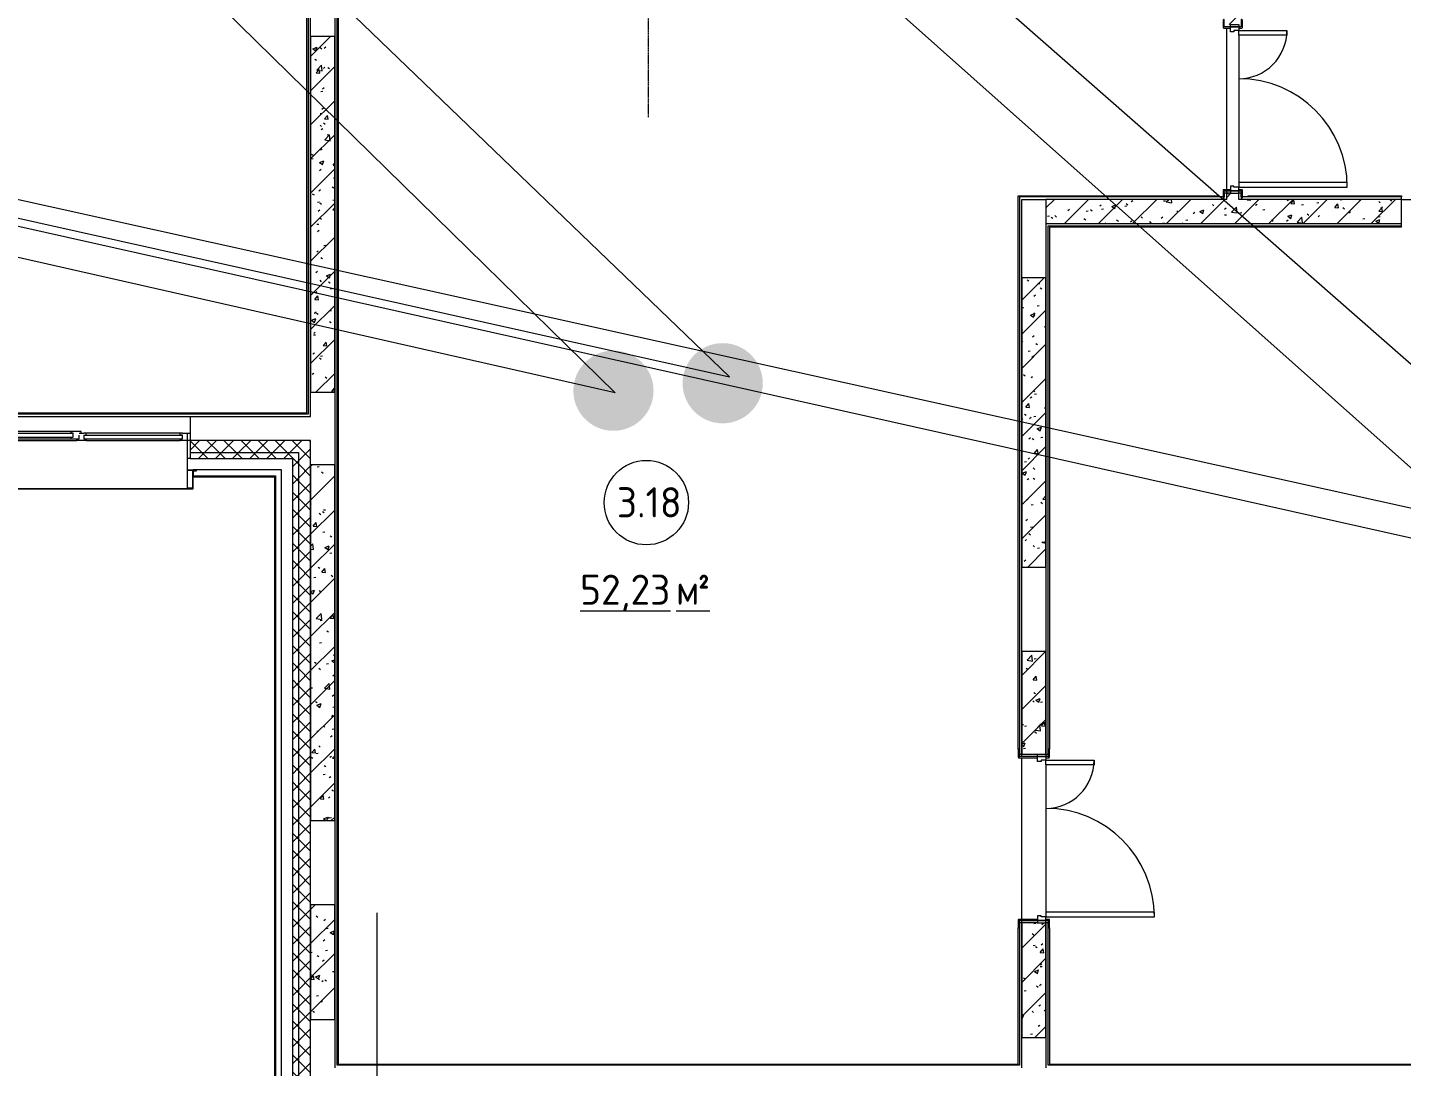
# Model space of a CAD drawing. Header units: millimetres. Extents: x -584918 to 2941280, y 3000189 to 4229862.
# Drawn here: x 202286 to 213684, y 4001852 to 4010467 of the extents above; entities that cross this region are included whole.
import ezdxf

# ---------------------------------------------------------------- set-up
doc = ezdxf.new("R2010")
doc.units = ezdxf.units.MM
doc.linetypes.add('ASVP_Невидимые', pattern=[5, 3, -2])
doc.linetypes.add('ASVP_Осевая', pattern=[14, 10, -2, 0, -2])
for name, color, linetype, lineweight in [('_ Окна', 7, 'Continuous', 0), ('Двери', 7, 'Continuous', 0), ('Линии', 7, 'Continuous', 0), ('Марки помещений', 7, 'Continuous', 0), ('Обобщенные модели', 7, 'Continuous', 0), ('Окна', 7, 'Continuous', 0), ('Перекрытие', 7, 'Continuous', 0), ('Стены внутренние', 7, 'Continuous', 0), ('Стены наружные', 7, 'Continuous', 0), ('Стены несущие', 7, 'Continuous', 0), ('Стены отделка', 7, 'Continuous', 0), ('Стены перегородки', 7, 'Continuous', 0), ('Стены штриховка', 7, 'Continuous', 0), ('экспертиза ДУ', 1, 'Continuous', 0), ('экспертиза ДУ пояснения', 6, 'Continuous', 0)]:
    doc.layers.add(name, color=color, linetype=linetype, lineweight=lineweight)
doc.styles.add('GOST Common_2', font='', dxfattribs={"height": 500})
doc.styles.add('GOST Common_3', font='', dxfattribs={"width": 0.9, "height": 500})
doc.styles.get('GOST Common_2').set_extended_font_data('GOST Common')
doc.styles.get('GOST Common_3').set_extended_font_data('GOST Common')
pattern_1 = [(45, (188753.27, 4005092.92), (-141.4214, 141.4214), [])]
pattern_2 = [(50, (188753.27, 4005092.92), (364.368, -31.8783), [38.1, -419.1]), (355, (188753.27, 4005092.9), (-70.486, 382.1133), [30.48, -335.28]), (100.451, (188783.63, 4005090.26), (293.885, 350.2334), [32.38, -356.18]), (46.184, (188753.27, 4005194.5), (542.1585, -84.086), [57.15, -628.65]), (96.636, (188798.45, 4005187.5), (474.805, 494.855), [48.57, -534.27]), (351.184, (188753.27, 4005194.5), (474.81, 494.85), [45.72, -502.92]), (21, (188804.07, 4005169.12), (303.2285, -204.5305), [38.1, -419.1]), (326, (188804.07, 4005169.1), (123.604, 368.376), [30.48, -335.28]), (71.451, (188829.33, 4005152.07), (426.834, 163.8427), [32.38, -356.18]), (37.5, (188753.27, 4005092.92), (6.17665, 169.11015), [16.764, -314.452, 16.764, -323.596, -336.55]), (37.5, (188753.27, 4005092.92), (6.17665, 169.11015), [-671.576, 16.764, -319.786]), (7.5, (188753.27, 4005092.92), (133.6389, 200.3615), [16.764, -177.292, 16.764, -306.832, -128.27]), (7.5, (188753.27, 4005092.92), (133.6389, 200.3615), [-517.652, 16.764, -111.506]), (327.5, (188639.98, 4005092.92), (271.1818, -11.45836), [16.764, -110.236, 16.764, -379.476, -525.78]), (327.5, (188639.98, 4005092.92), (271.1818, -11.45836), [-523.24, 16.764, -509.016]), (317.5, (188589.18, 4005092.92), (296.2585, 50.8528), [16.764, -148.336, 16.764, -246.38, -373.38]), (317.5, (188589.18, 4005092.92), (296.2585, 50.8528), [-428.244, 16.764, -356.616])]
pattern_3 = [(45, (188753.27, 4005092.92), (-70.7107, 70.7107), []), (135, (188753.27, 4005092.92), (-70.7107, -70.7107), [])]

# ---------------------------------------------------------------- blocks, each defined once
blk = doc.blocks.new('ASVP_ДверьДеревянная_2 полотна - Межкомнатная 1300х2000h_полотна_ Г Л _1220 в свету_-7189999-АР Этаж 03')
at = {"layer": 'Двери', "lineweight": 18}
for p, q in [((650, 1000), (610, 1000)), ((610, 1000), (610, 100)), ((650, 100), (650, 1000)), ((-650, 500), (-610, 500)), ((-650, 100), (-650, 500)), ((-610, 500), (-610, 100)), ((-680, 100), (-650, 100)), ((-680, 30), (-680, 100)), ((-640, 30), (-680, 30)), ((-610, 100), (-650, 100)), ((-650, 100), (-650, 60)), ((-650, 60), (-640, 60)), ((-640, 60), (-640, 30)), ((610, 100), (650, 100)), ((650, 60), (640, 60)), ((640, 60), (640, 30)), ((640, 30), (680, 30)), ((680, 100), (650, 100)), ((650, 100), (650, 60)), ((680, 30), (680, 100))]:
    blk.add_line(p, q, dxfattribs=at)
at = {"layer": 'Двери', "linetype": 'ASVP_Невидимые', "lineweight": 18}
for p, q in [((-700, 100), (-680, 100)), ((-700, 30), (-700, 100)), ((-680, 30), (-700, 30)), ((-680, 100), (-680, 30)), ((700, 100), (680, 100)), ((680, 100), (680, 30)), ((680, 30), (700, 30)), ((700, 30), (700, 100))]:
    blk.add_line(p, q, dxfattribs=at)
at = {"layer": 'Двери'}
for centre, radius, start, end in [((650, 100), 900, 90, 180), ((-650, 100), 400, 360, 90)]:
    blk.add_arc(centre, radius, start, end, dxfattribs=at)
blk = doc.blocks.new('ASVP_НАЛИЧНИК МДФ_Двери - Наличник дверной МДФ-7405303-АР Этаж 03')
at = {"layer": 'Обобщенные модели'}
for p, q in [((-680, 150), (-680, -1)), ((-670, -5), (-670, 150)), ((670, 150), (670, -5)), ((680, -1), (680, 150)), ((-681, 0), (-740, 0)), ((-740, 0), (-740, -5)), ((-681, -1), (-681, 0)), ((740, 0), (681, 0)), ((681, 0), (681, -1)), ((740, -5), (740, 0)), ((-735, -10), (-675, -10)), ((-680, -1), (-681, -1)), ((675, -10), (735, -10)), ((681, -1), (680, -1))]:
    blk.add_line(p, q, dxfattribs=at)
for centre, start, end in [((-735, -5), 180, 270), ((-675, -5), 270, 360), ((675, -5), 180, 270), ((735, -5), 270, 360)]:
    blk.add_arc(centre, 5, start, end, dxfattribs=at)
blk = doc.blocks.new('ASVP_НАЛИЧНИК МДФ_Двери - Наличник дверной МДФ-7488626-АР Этаж 03')
at = {"layer": 'Обобщенные модели'}
for p, q in [((-681, 0), (-740, 0)), ((-740, 0), (-740, -5)), ((-681, -1), (-681, 0)), ((-680, 20), (-680, -1)), ((-670, -5), (-670, 20)), ((670, 20), (670, -5)), ((680, -1), (680, 20)), ((740, 0), (681, 0)), ((681, 0), (681, -1)), ((740, -5), (740, 0)), ((-735, -10), (-675, -10)), ((-680, -1), (-681, -1)), ((675, -10), (735, -10)), ((681, -1), (680, -1))]:
    blk.add_line(p, q, dxfattribs=at)
for centre, start, end in [((-735, -5), 180, 270), ((-675, -5), 270, 360), ((675, -5), 180, 270), ((735, -5), 270, 360)]:
    blk.add_arc(centre, 5, start, end, dxfattribs=at)
blk = doc.blocks.new('ASVP_ДверьДеревянная_2 полотна - Межкомнатная 1300х2000h_полотна_ Г Л _1220 в свету_-7531502-АР Этаж 03')
at = {"layer": 'Двери', "lineweight": 18}
for p, q in [((650, 950), (610, 950)), ((610, 950), (610, 50)), ((650, 50), (650, 950)), ((-650, 450), (-610, 450)), ((-650, 50), (-650, 450)), ((-610, 450), (-610, 50)), ((-680, 50), (-650, 50)), ((-680, -20), (-680, 50)), ((-610, 50), (-650, 50)), ((-650, 50), (-650, 10)), ((-650, 10), (-640, 10)), ((-640, 10), (-640, -20)), ((610, 50), (650, 50)), ((650, 10), (640, 10)), ((640, 10), (640, -20)), ((680, 50), (650, 50)), ((650, 50), (650, 10)), ((680, -20), (680, 50)), ((-640, -20), (-680, -20)), ((640, -20), (680, -20))]:
    blk.add_line(p, q, dxfattribs=at)
at = {"layer": 'Двери', "linetype": 'ASVP_Невидимые', "lineweight": 18}
for p, q in [((-700, 50), (-680, 50)), ((-700, -20), (-700, 50)), ((-680, 50), (-680, -20)), ((700, 50), (680, 50)), ((680, 50), (680, -20)), ((700, -20), (700, 50)), ((-680, -20), (-700, -20)), ((680, -20), (700, -20))]:
    blk.add_line(p, q, dxfattribs=at)
at = {"layer": 'Двери'}
for centre, radius, start, end in [((650, 50), 900, 90, 180), ((-650, 50), 400, 360, 90)]:
    blk.add_arc(centre, radius, start, end, dxfattribs=at)
blk = doc.blocks.new('ASVP_НАЛИЧНИК МДФ_Двери - Наличник дверной МДФ-7523534-АР Этаж 03')
at = {"layer": 'Обобщенные модели'}
for p, q in [((-681, 0), (-740, 0)), ((-740, 0), (-740, -5)), ((-681, -1), (-681, 0)), ((-680, 50), (-680, -1)), ((-670, -5), (-670, 50)), ((670, 50), (670, -5)), ((680, -1), (680, 50)), ((740, 0), (681, 0)), ((681, 0), (681, -1)), ((740, -5), (740, 0)), ((-735, -10), (-675, -10)), ((-680, -1), (-681, -1)), ((675, -10), (735, -10)), ((681, -1), (680, -1))]:
    blk.add_line(p, q, dxfattribs=at)
for centre, start, end in [((-735, -5), 180, 270), ((-675, -5), 270, 360), ((675, -5), 180, 270), ((735, -5), 270, 360)]:
    blk.add_arc(centre, 5, start, end, dxfattribs=at)
blk = doc.blocks.new('ASVP_НАЛИЧНИК МДФ_Двери - Наличник дверной МДФ-V11-АР Этаж 03')
at = {"layer": 'Обобщенные модели'}
for p, q in [((-681, 0), (-740, 0)), ((-740, 0), (-740, -5)), ((-681, -1), (-681, 0)), ((-680, 20), (-680, -1)), ((-670, -5), (-670, 20)), ((670, 20), (670, -5)), ((680, -1), (680, 20)), ((740, 0), (681, 0)), ((681, 0), (681, -1)), ((740, -5), (740, 0)), ((-735, -10), (-675, -10)), ((-680, -1), (-681, -1)), ((675, -10), (735, -10)), ((681, -1), (680, -1))]:
    blk.add_line(p, q, dxfattribs=at)
for centre, start, end in [((-735, -5), 180, 270), ((-675, -5), 270, 360), ((675, -5), 180, 270), ((735, -5), 270, 360)]:
    blk.add_arc(centre, 5, start, end, dxfattribs=at)
blk = doc.blocks.new('Окно_ПВХ_2Створки_1Фрамуга-верх - ОП_2100_h_х1750_2ст1фр-7975844-АР Этаж 03')
at = {"layer": '_ Окна'}
for p, q in [((-900, -40), (-837, -40)), ((-900, -100), (-900, -40)), ((-819, -100), (-900, -100)), ((-875, -40), (-875, -100)), ((-855, -26), (-855, -40)), ((-770, -26), (-855, -26)), ((-837, -54), (-837, -86)), ((-837, -86), (-819, -86)), ((-819, -86), (-819, -100)), ((-770, -86), (-819, -86)), ((-788, -40), (-770, -40)), ((-788, -72), (-788, -40)), ((-788, -40), (-69, -40)), ((-770, -72), (-788, -72)), ((-788, -72), (-69, -72)), ((-770, -40), (-770, -26)), ((-770, -86), (-770, -72)), ((-2, -26), (-87, -26)), ((-87, -40), (-87, -26)), ((-69, -40), (-87, -40)), ((-87, -72), (-69, -72)), ((-87, -86), (-87, -72)), ((-87, -86), (-38, -86)), ((-69, -72), (-69, -40)), ((-38, -86), (-20, -86)), ((-38, -100), (-38, -86)), ((38, -100), (-38, -100)), ((-20, -40), (20, -40)), ((-20, -86), (-20, -54)), ((-2, -40), (-2, -26)), ((38, -40), (20, -40)), ((20, -54), (20, -86)), ((20, -54), (837, -54)), ((20, -54), (38, -54)), ((20, -86), (38, -86)), ((38, -54), (38, -40)), ((38, -86), (38, -100)), ((38, -86), (819, -86)), ((837, -40), (819, -40)), ((819, -54), (819, -40)), ((837, -54), (819, -54)), ((819, -86), (837, -86)), ((819, -100), (819, -86)), ((900, -100), (819, -100)), ((837, -40), (900, -40)), ((837, -86), (837, -54)), ((875, -40), (875, -100)), ((900, -40), (900, -100))]:
    blk.add_line(p, q, dxfattribs=at)
at = {"layer": 'Окна'}
for p, q in [((-794, 34), (-814, 34)), ((-814, 34), (-814, -26)), ((-794, -26), (-794, 34)), ((-819, -100), (-38, -100)), ((-87, -26), (-770, -26)), ((-770, -86), (-87, -86)), ((819, -40), (38, -40)), ((38, -100), (819, -100))]:
    blk.add_line(p, q, dxfattribs=at)
blk = doc.blocks.new('Откос с зашивкой _верх_низ_ - Откос-7920943-АР Этаж 03')
at = {"layer": 'Обобщенные модели'}
for p, q in [((-880, 300), (-880, -100)), ((-875, -100), (-875, 300)), ((875, 300), (875, -100)), ((880, -100), (880, 300)), ((-920, 55), (-955, 55)), ((-955, 55), (-955, 50)), ((-955, 50), (-925, 50)), ((-925, 50), (-925, -100)), ((-920, -95), (-920, 55)), ((-920, 55), (-880, 55)), ((880, 55), (920, 55)), ((955, 55), (920, 55)), ((920, 55), (920, -95)), ((925, -100), (925, 50)), ((925, 50), (955, 50)), ((955, 50), (955, 55)), ((-925, -100), (-875, -100)), ((-875, -95), (-920, -95)), ((-880, -100), (-875, -100)), ((-875, -100), (-875, -95)), ((-875, -100), (875, -100)), ((875, -100), (-875, -100)), ((920, -95), (875, -95)), ((875, -95), (875, -100)), ((875, -100), (880, -100)), ((875, -100), (925, -100))]:
    blk.add_line(p, q, dxfattribs=at)
blk = doc.blocks.new('ASVP_Марка_Помещение_ДваЗначения - Номер Площадь-685795-АР Этаж 03')
at = {"layer": 'Марки помещений'}
blk.add_circle((0, 0), 3.5, dxfattribs=at)

msp = doc.modelspace()

# ---------------------------------------------------------------- hatches: boundary and pattern name
at = {"layer": 'Стены внутренние'}
h = msp.add_hatch(dxfattribs=at)
h.set_pattern_fill('FP_4', color=256, style=0, pattern_type=2)
h.set_pattern_definition(pattern_1)
h.paths.add_polyline_path([(212334.165, 4009042.249), (212334.165, 4009092.249), (212234.165, 4009092.249), (212234.165, 4009042.249), (212239.271, 4009042.249)])
h.paths.add_polyline_path([(212234.165, 4010492.249), (212334.165, 4010492.249), (212334.165, 4010642.249), (212234.165, 4010641.092)])
h = msp.add_hatch(dxfattribs=at)
h.set_pattern_fill('FP_5', color=256, style=0, pattern_type=2)
h.set_pattern_definition(pattern_2)
h.paths.add_polyline_path([(212334.165, 4009042.249), (212334.165, 4009092.249), (212234.165, 4009092.249), (212234.165, 4009042.249), (212239.271, 4009042.249)])
h.paths.add_polyline_path([(212234.165, 4010492.249), (212334.165, 4010492.249), (212334.165, 4010642.249), (212234.165, 4010641.092)])
h = msp.add_hatch(dxfattribs=at)
h.set_pattern_fill('FP_4', color=256, style=0, pattern_type=2)
h.set_pattern_definition(pattern_1)
h.paths.add_polyline_path([(204834.165, 4007442.249), (204834.165, 4010392.249), (204634.165, 4010392.249), (204634.165, 4007442.249)])
h = msp.add_hatch(dxfattribs=at)
h.set_pattern_fill('FP_5', color=256, style=0, pattern_type=2)
h.set_pattern_definition(pattern_2)
h.paths.add_polyline_path([(204834.165, 4007442.249), (204834.165, 4010392.249), (204634.165, 4010392.249), (204634.165, 4007442.249)])
h = msp.add_hatch(dxfattribs=at)
h.set_pattern_fill('FP_4', color=256, style=0, pattern_type=2)
h.set_pattern_definition(pattern_1)
h.paths.add_polyline_path([(213684.165, 4008842.249), (213684.165, 4009042.249), (210734.165, 4009042.249), (210734.165, 4008842.249), (212720.426, 4008842.249)])
h = msp.add_hatch(dxfattribs=at)
h.set_pattern_fill('FP_5', color=256, style=0, pattern_type=2)
h.set_pattern_definition(pattern_2)
h.paths.add_polyline_path([(213684.165, 4008842.249), (213684.165, 4009042.249), (210734.165, 4009042.249), (210734.165, 4008842.249), (212720.426, 4008842.249)])
h = msp.add_hatch(dxfattribs=at)
h.set_pattern_fill('FP_4', color=256, style=0, pattern_type=2)
h.set_pattern_definition(pattern_1)
h.paths.add_polyline_path([(210534.165, 4005992.249), (210734.165, 4005992.249), (210734.165, 4008392.249), (210534.165, 4008392.249), (210534.165, 4007407.472)])
h = msp.add_hatch(dxfattribs=at)
h.set_pattern_fill('FP_5', color=256, style=0, pattern_type=2)
h.set_pattern_definition(pattern_2)
h.paths.add_polyline_path([(210534.165, 4005992.249), (210734.165, 4005992.249), (210734.165, 4008392.249), (210534.165, 4008392.249), (210534.165, 4007407.472)])
h = msp.add_hatch(dxfattribs=at)
h.set_pattern_fill('FP_4', color=256, style=0, pattern_type=2)
h.set_pattern_definition(pattern_1)
h.paths.add_polyline_path([(210534.165, 4002092.249), (210734.165, 4002092.249), (210734.165, 4003042.249), (210534.165, 4003042.249), (210534.165, 4002347.897)])
h.paths.add_polyline_path([(210734.165, 4004442.249), (210734.165, 4005292.249), (210534.165, 4005292.249), (210534.165, 4004442.249), (210664.165, 4004442.249)])
h = msp.add_hatch(dxfattribs=at)
h.set_pattern_fill('FP_5', color=256, style=0, pattern_type=2)
h.set_pattern_definition(pattern_2)
h.paths.add_polyline_path([(210534.165, 4002092.249), (210734.165, 4002092.249), (210734.165, 4003042.249), (210534.165, 4003042.249), (210534.165, 4002347.897)])
h.paths.add_polyline_path([(210734.165, 4004442.249), (210734.165, 4005292.249), (210534.165, 4005292.249), (210534.165, 4004442.249), (210664.165, 4004442.249)])
at = {"layer": 'Стены наружные'}
h = msp.add_hatch(dxfattribs=at)
h.set_pattern_fill('FP_1', color=256, style=0, pattern_type=2)
h.set_pattern_definition(pattern_3)
h.paths.add_polyline_path([(203659.165, 4006942.249), (204534.165, 4006942.249), (204534.165, 4007042.249), (203634.165, 4007042.249), (203634.165, 4006942.249), (203654.165, 4006942.249)])
h.paths.add_polyline_path([(198734.165, 4006942.249), (199434.165, 4006942.249), (199434.165, 4007042.249), (197884.165, 4007042.249), (197884.165, 4006942.249), (198285.781, 4006942.249)])
h.paths.add_polyline_path([(200659.165, 4006942.249), (201834.165, 4006942.249), (201834.165, 4007042.249), (200634.165, 4007042.249), (200634.165, 4006942.249), (200654.165, 4006942.249)])
h.paths.add_polyline_path([(195909.165, 4006942.249), (196884.165, 4006942.249), (196884.165, 4007042.249), (195884.165, 4007042.249), (195884.165, 4006942.249), (195904.165, 4006942.249)])
h.paths.add_polyline_path([(194684.165, 4006942.249), (194684.165, 4007042.249), (194084.165, 4007042.249), (194084.165, 4006942.249), (194664.165, 4006942.249)])
h.paths.add_polyline_path([(192284.165, 4006942.249), (192284.165, 4007042.249), (191134.165, 4007042.249), (191135.117, 4006942.249), (192264.165, 4006942.249)])
h = msp.add_hatch(dxfattribs=at)
h.set_pattern_fill('FP_1', color=256, style=0, pattern_type=2)
h.set_pattern_definition(pattern_3)
h.paths.add_polyline_path([(204634.165, 4001642.249), (204634.165, 4007042.249), (204534.165, 4007042.249), (204534.165, 4001642.249)])
h = msp.add_hatch(dxfattribs=at)
h.set_pattern_fill('FP_1', color=256, style=0, pattern_type=2)
h.set_pattern_definition(pattern_3)
h.paths.add_polyline_path([(204342.165, 4006892.249), (204484.165, 4006892.249), (204484.165, 4006942.249), (203634.165, 4006942.249), (203634.165, 4006892.249), (204334.165, 4006892.249)])
h.paths.add_polyline_path([(201834.165, 4006892.249), (201834.165, 4006942.249), (200634.165, 4006942.249), (200634.165, 4006892.249), (201814.165, 4006892.249)])
h.paths.add_polyline_path([(199434.165, 4006892.249), (199434.165, 4006942.249), (197884.165, 4006942.249), (197884.165, 4006892.249), (199414.165, 4006892.249)])
h.paths.add_polyline_path([(196884.165, 4006892.249), (196884.165, 4006942.249), (195884.165, 4006942.249), (195884.165, 4006892.249), (196361.161, 4006892.249)])
h.paths.add_polyline_path([(194664.165, 4006892.249), (194684.165, 4006892.249), (194684.165, 4006942.249), (194084.165, 4006942.249), (194084.165, 4006892.249), (194659.165, 4006892.249)])
h.paths.add_polyline_path([(192284.165, 4006892.249), (192284.165, 4006942.249), (191084.165, 4006942.249), (191084.165, 4006892.249), (192264.165, 4006892.249)])
h = msp.add_hatch(dxfattribs=at)
h.set_pattern_fill('FP_1', color=256, style=0, pattern_type=2)
h.set_pattern_definition(pattern_3)
h.paths.add_polyline_path([(204484.165, 4001542.249), (204534.165, 4001542.249), (204534.165, 4006942.249), (204484.165, 4006942.249), (204484.165, 4001544.422)])
h = msp.add_hatch(dxfattribs=at)
h.set_pattern_fill('FP_4', color=256, style=0, pattern_type=2)
h.set_pattern_definition(pattern_1)
h.paths.add_polyline_path([(204634.165, 4003892.249), (204834.165, 4003892.249), (204834.165, 4006842.249), (204634.165, 4006842.249), (204634.165, 4004516.286)])
h = msp.add_hatch(dxfattribs=at)
h.set_pattern_fill('FP_5', color=256, style=0, pattern_type=2)
h.set_pattern_definition(pattern_2)
h.paths.add_polyline_path([(204634.165, 4003892.249), (204834.165, 4003892.249), (204834.165, 4006842.249), (204634.165, 4006842.249), (204634.165, 4004516.286)])
h = msp.add_hatch(dxfattribs=at)
h.set_pattern_fill('FP_6', color=256, style=0, pattern_type=2)
h.set_pattern_definition([(45, (188753.27, 4005092.9), (-235.732, 235.732), []), (45, (188910.42, 4005092.9), (-235.732, 235.732), [])])
h.paths.add_polyline_path([(204334.165, 4006742.249), (204334.165, 4006750.249), (203659.165, 4006750.249), (203659.165, 4006742.249), (204059.639, 4006742.249)])
h = msp.add_hatch(dxfattribs=at)
h.set_pattern_fill('FP_4', color=256, style=0, pattern_type=2)
h.set_pattern_definition(pattern_1)
h.paths.add_polyline_path([(204834.165, 4002242.249), (204834.165, 4003192.249), (204634.165, 4003192.249), (204634.165, 4002242.249)])
h = msp.add_hatch(dxfattribs=at)
h.set_pattern_fill('FP_5', color=256, style=0, pattern_type=2)
h.set_pattern_definition(pattern_2)
h.paths.add_polyline_path([(204834.165, 4002242.249), (204834.165, 4003192.249), (204634.165, 4003192.249), (204634.165, 4002242.249)])
at = {"layer": 'экспертиза ДУ', "lineweight": 0}
h = msp.add_hatch(color=5, dxfattribs=at)
edge = h.paths.add_edge_path()
edge.add_arc((207146.709, 4007455.611), 332.544, 0, 360)
h = msp.add_hatch(color=30, dxfattribs=at)
edge = h.paths.add_edge_path()
edge.add_arc((208053.129, 4007517.569), 332.544, 0, 360)

# ---------------------------------------------------------------- linework, layer by layer
at = {"layer": 'Линии', "linetype": 'ASVP_Осевая'}
msp.add_line((207434.165, 4015542.249), (207434.165, 4009722.249), dxfattribs=at)
at = {"layer": 'Линии'}
msp.add_line((205184.165, 4003126.362), (205184.165, 4000542.249), dxfattribs=at)
at = {"layer": 'Перекрытие'}
for p, q in [((212234.165, 4009122.249), (212234.165, 4010462.249)), ((212334.165, 4010402.249), (212334.165, 4009182.249)), ((212234.165, 4009092.249), (212234.165, 4009112.249)), ((213684.165, 4009042.249), (214534.165, 4009042.249)), ((210534.165, 4004422.249), (210534.165, 4004442.249)), ((210534.165, 4003072.249), (210534.165, 4004412.249)), ((210734.165, 4004352.249), (210734.165, 4003132.249)), ((210534.165, 4003042.249), (210534.165, 4003062.249))]:
    msp.add_line(p, q, dxfattribs=at)
at = {"layer": 'Стены внутренние'}
for p, q in [((204604.165, 4007272.249), (204604.165, 4016012.249)), ((204864.165, 4010612.249), (204864.165, 4001872.249)), ((210504.165, 4009072.249), (212159.165, 4009072.249)), ((210504.165, 4004482.249), (210504.165, 4009072.249)), ((212159.165, 4009072.249), (212159.165, 4009062.249)), ((212409.165, 4009072.249), (213684.165, 4009072.249)), ((212409.165, 4009072.249), (212409.165, 4009062.249)), ((213684.165, 4009072.249), (213684.165, 4009062.249)), ((213684.165, 4008812.249), (210764.165, 4008812.249)), ((210764.165, 4008812.249), (210764.165, 4004482.249)), ((213684.165, 4008812.249), (213684.165, 4008822.249)), ((198964.165, 4007272.249), (204604.165, 4007272.249)), ((203634.165, 4007242.249), (203634.165, 4007102.249)), ((210504.165, 4004482.249), (210509.165, 4004482.249)), ((210764.165, 4004482.249), (210759.165, 4004482.249)), ((210504.165, 4001872.249), (210504.165, 4003002.249)), ((210504.165, 4003002.249), (210509.165, 4003002.249)), ((210764.165, 4003002.249), (210759.165, 4003002.249)), ((210764.165, 4003002.249), (210764.165, 4001872.249)), ((204864.165, 4001872.249), (210504.165, 4001872.249)), ((210764.165, 4001872.249), (218004.165, 4001872.249))]:
    msp.add_line(p, q, dxfattribs=at)
at = {"layer": 'Стены наружные'}
for p, q in [((203634.165, 4006892.249), (203614.165, 4006892.249)), ((203614.165, 4006800.249), (203659.165, 4006800.249))]:
    msp.add_line(p, q, dxfattribs=at)
at = {"layer": 'Стены несущие'}
for p, q in [((204834.165, 4010392.249), (204634.165, 4010392.249)), ((204634.165, 4010392.249), (204634.165, 4007442.249)), ((204834.165, 4007442.249), (204834.165, 4010392.249)), ((212234.165, 4009042.249), (210734.165, 4009042.249)), ((210734.165, 4009042.249), (210734.165, 4008842.249)), ((212264.165, 4009092.249), (212234.165, 4009092.249)), ((212234.165, 4009042.249), (212234.165, 4009092.249)), ((212334.165, 4009042.249), (212334.165, 4009092.249)), ((213684.165, 4009042.249), (212334.165, 4009042.249)), ((213684.165, 4008842.249), (213684.165, 4009042.249)), ((210734.165, 4008842.249), (213684.165, 4008842.249)), ((210734.165, 4008392.249), (210534.165, 4008392.249)), ((210534.165, 4008392.249), (210534.165, 4005992.249)), ((210734.165, 4005992.249), (210734.165, 4008392.249)), ((204634.165, 4007442.249), (204834.165, 4007442.249)), ((204834.165, 4006842.249), (204634.165, 4006842.249)), ((204634.165, 4006842.249), (204634.165, 4003892.249)), ((204834.165, 4003892.249), (204834.165, 4006842.249)), ((210534.165, 4005992.249), (210734.165, 4005992.249)), ((210734.165, 4005292.249), (210534.165, 4005292.249)), ((210534.165, 4005292.249), (210534.165, 4004442.249)), ((210534.165, 4004442.249), (210534.165, 4005292.249)), ((210734.165, 4004442.249), (210734.165, 4005292.249)), ((210734.165, 4005292.249), (210734.165, 4004442.249)), ((210534.165, 4004442.249), (210664.165, 4004442.249)), ((204634.165, 4003892.249), (204834.165, 4003892.249)), ((204834.165, 4003192.249), (204634.165, 4003192.249)), ((204634.165, 4003192.249), (204634.165, 4002242.249)), ((204834.165, 4002242.249), (204834.165, 4003192.249)), ((210664.165, 4003042.249), (210534.165, 4003042.249)), ((210534.165, 4003042.249), (210534.165, 4002092.249)), ((210534.165, 4002092.249), (210534.165, 4003042.249)), ((210734.165, 4002092.249), (210734.165, 4003042.249)), ((210734.165, 4003042.249), (210734.165, 4002092.249)), ((204634.165, 4002242.249), (204834.165, 4002242.249)), ((210534.165, 4002092.249), (210734.165, 4002092.249))]:
    msp.add_line(p, q, dxfattribs=at)
at = {"layer": 'Стены отделка'}
for p, q in [((204614.165, 4016022.249), (204614.165, 4007262.249)), ((204634.165, 4007242.249), (204634.165, 4016042.249)), ((204834.165, 4010642.249), (204834.165, 4001842.249)), ((204854.165, 4001862.249), (204854.165, 4010622.249)), ((210514.165, 4009062.249), (210514.165, 4004442.249)), ((212214.165, 4009062.249), (210514.165, 4009062.249)), ((210534.165, 4005292.249), (210534.165, 4009042.249)), ((210534.165, 4009042.249), (210734.165, 4009042.249)), ((212234.165, 4009092.249), (212214.165, 4009092.249)), ((212214.165, 4009092.249), (212214.165, 4009062.249)), ((212354.165, 4009092.249), (212334.165, 4009092.249)), ((212354.165, 4009062.249), (212354.165, 4009092.249)), ((213684.165, 4009062.249), (212354.165, 4009062.249)), ((213684.165, 4009042.249), (213684.165, 4009062.249)), ((210734.165, 4008842.249), (210734.165, 4005292.249)), ((210754.165, 4004442.249), (210754.165, 4008822.249)), ((210754.165, 4008822.249), (213684.165, 4008822.249)), ((213684.165, 4008822.249), (213684.165, 4008842.249)), ((198934.165, 4007242.249), (204634.165, 4007242.249)), ((204614.165, 4007262.249), (198954.165, 4007262.249)), ((204392.165, 4006800.249), (203659.165, 4006800.249)), ((203659.165, 4006800.249), (203659.165, 4006742.249)), ((203659.165, 4006742.249), (204334.165, 4006742.249)), ((204334.165, 4006742.249), (204334.165, 4000542.249)), ((204392.165, 4000600.249), (204392.165, 4006800.249)), ((210514.165, 4004442.249), (210534.165, 4004442.249)), ((210734.165, 4004442.249), (210754.165, 4004442.249)), ((210534.165, 4003042.249), (210514.165, 4003042.249)), ((210514.165, 4003042.249), (210514.165, 4001862.249)), ((210754.165, 4003042.249), (210734.165, 4003042.249)), ((210754.165, 4001862.249), (210754.165, 4003042.249)), ((210534.165, 4001842.249), (210534.165, 4002092.249)), ((210734.165, 4002092.249), (210734.165, 4001842.249)), ((210514.165, 4001862.249), (204854.165, 4001862.249)), ((218014.165, 4001862.249), (210754.165, 4001862.249))]:
    msp.add_line(p, q, dxfattribs=at)
at = {"layer": 'Стены перегородки'}
for p, q in [((204634.165, 4007042.249), (203634.165, 4007042.249)), ((203634.165, 4007042.249), (203634.165, 4006892.249)), ((204634.165, 4001642.249), (204634.165, 4007042.249)), ((203634.165, 4006892.249), (204484.165, 4006892.249)), ((204484.165, 4006892.249), (204484.165, 4001492.249))]:
    msp.add_line(p, q, dxfattribs=at)
at = {"layer": 'Стены штриховка'}
for p, q in [((203634.165, 4006942.249), (204534.165, 4006942.249)), ((204534.165, 4006942.249), (204534.165, 4001542.249)), ((203659.165, 4006750.249), (204342.165, 4006750.249)), ((204334.165, 4006742.249), (204334.165, 4006750.249)), ((204342.165, 4006750.249), (204342.165, 4000550.249))]:
    msp.add_line(p, q, dxfattribs=at)
at = {"layer": 'экспертиза ДУ'}
for points in [[(207160.158, 4007437.336), (111457.279, 4029128.128)], [(111457.279, 4029128.128), (208108.666, 4007571.506)], [(214637.757, 4006036.567), (111457.279, 4029128.128)], [(111457.279, 4029128.128), (215582.524, 4006080.099)]]:
    msp.add_lwpolyline(points, dxfattribs=at)
at = {"layer": 'экспертиза ДУ пояснения'}
for points in [[(207160.158, 4007437.336), (148498.361, 4064875.94)], [(148498.361, 4064875.94), (208108.666, 4007571.506)], [(214637.757, 4006036.567), (148498.361, 4064875.94)], [(148498.361, 4064875.94), (215582.524, 4006080.099)]]:
    msp.add_lwpolyline(points, dxfattribs=at)

# ---------------------------------------------------------------- block references
at = {"layer": 'Двери'}
for name, p, rotation in [('ASVP_ДверьДеревянная_2 полотна - Межкомнатная 1300х2000h_полотна_ Г Л _1220 в свету_-7531502-АР Этаж 03', (212284.165, 4009792.249), 269.9999999999587), ('ASVP_ДверьДеревянная_2 полотна - Межкомнатная 1300х2000h_полотна_ Г Л _1220 в свету_-7189999-АР Этаж 03', (210634.165, 4003742.249), 269.9999999999999)]:
    msp.add_blockref(name, p, dxfattribs=dict(at, rotation=rotation))
at = {"layer": 'Марки помещений', "xscale": 99.99999999999993, "yscale": 99.99999999999993, "zscale": 99.99999999999993}
msp.add_blockref('ASVP_Марка_Помещение_ДваЗначения - Номер Площадь-685795-АР Этаж 03', (207419.625, 4006527.509), dxfattribs=at)
at = {"layer": 'Обобщенные модели'}
for name, p, rotation in [('ASVP_НАЛИЧНИК МДФ_Двери - Наличник дверной МДФ-7523534-АР Этаж 03', (212214.165, 4009792.249), 269.9999999999587), ('ASVP_НАЛИЧНИК МДФ_Двери - Наличник дверной МДФ-V11-АР Этаж 03', (212354.165, 4009792.249), 89.99999999995853), ('ASVP_НАЛИЧНИК МДФ_Двери - Наличник дверной МДФ-7405303-АР Этаж 03', (210514.165, 4003742.249), 269.9999999999999), ('ASVP_НАЛИЧНИК МДФ_Двери - Наличник дверной МДФ-7488626-АР Этаж 03', (210754.165, 4003742.249), 89.99999999999972)]:
    msp.add_blockref(name, p, dxfattribs=dict(at, rotation=rotation))
msp.add_blockref('Откос с зашивкой _верх_низ_ - Откос-7920943-АР Этаж 03', (202734.165, 4006742.249), dxfattribs=at)
at = {"layer": 'Окна'}
msp.add_blockref('Окно_ПВХ_2Створки_1Фрамуга-верх - ОП_2100_h_х1750_2ст1фр-7975844-АР Этаж 03', (202734.165, 4007142.249), dxfattribs=at)

# ---------------------------------------------------------------- texts
at = {"layer": 'Марки помещений', "char_height": 250, "attachment_point": 1}
for s, insert, width, style in [('3.18', (207174.818, 4006655.234), 606.07575, 'GOST Common_2'), ('\\L52,23 ', (206870.182, 4005930.703), 966.83512, 'GOST Common_2'), ('\\L\\fGOST Common|b0|i0|c238|p34|;\\W.9;\\L²', (207846.494, 4005930.703), 165.94931, 'GOST Common_3'), ('\\L\\fGOST Common|b0|i0|c204|p34|;\\W.9;\\Lм', (207667.901, 4005930.703), 216.45562, 'GOST Common_2')]:
    msp.add_mtext(s, dxfattribs=dict(at, insert=insert, width=width, style=style))

doc.saveas('drawing.dxf')
